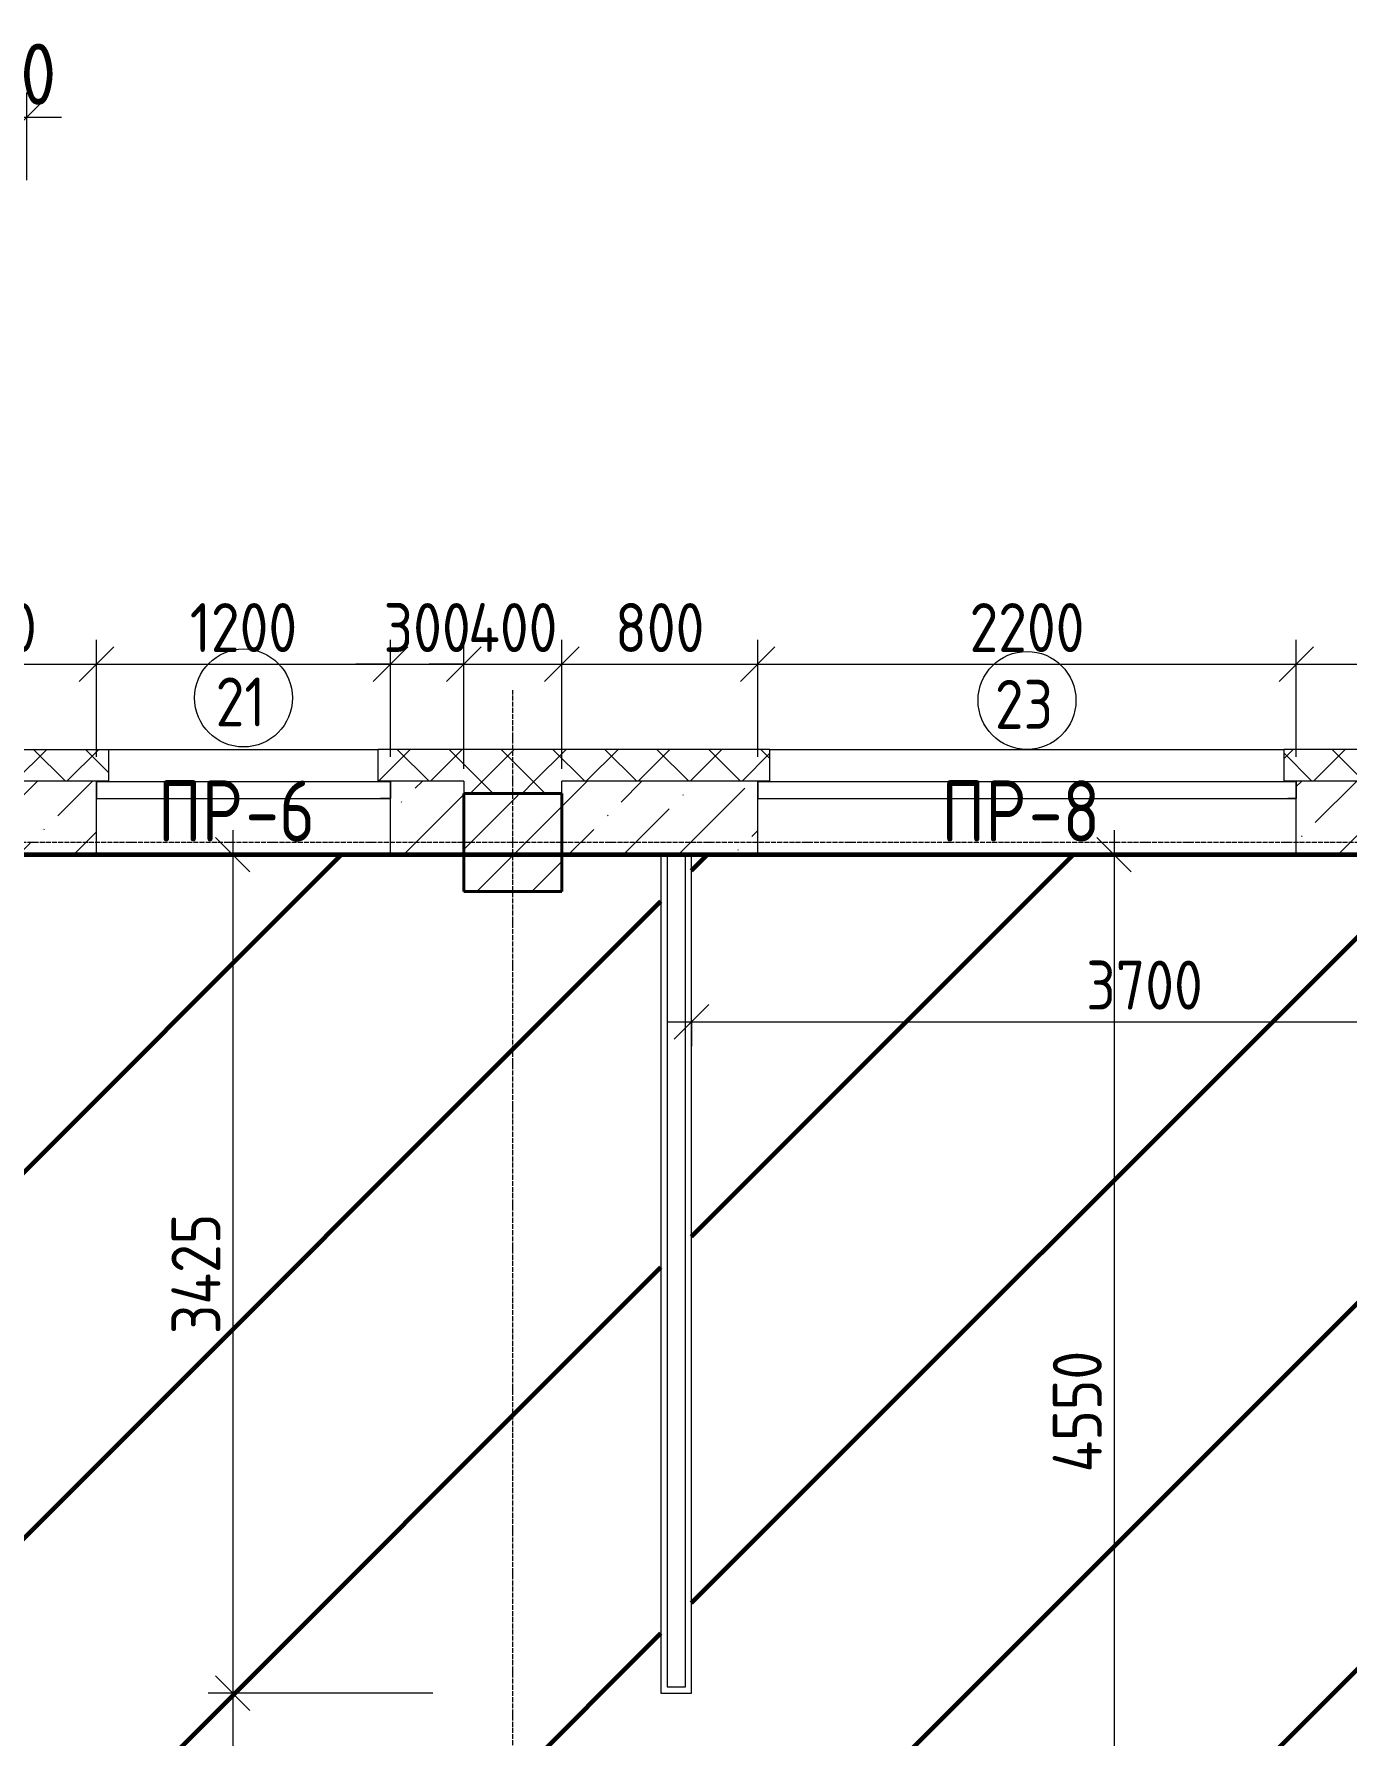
# Model space of a CAD drawing. Header units: millimetres. Extents: x -56773 to 323062, y -262288 to 76460.
# Drawn here: x 54928 to 60291, y -43110 to -36158 of the extents above; entities that cross this region are included whole.
import ezdxf

# ---------------------------------------------------------------- set-up
doc = ezdxf.new("R2010")
doc.units = ezdxf.units.MM
doc.linetypes.add('ADSK_Линия сетки', pattern=[25, 20, -2.5, 0, -2.5])
for name, color, linetype, lineweight in [('1.1)Стяжка керамзит  2 этаж', 5, 'Continuous', 60), ('3.1 Штукатурка внешн стен', 5, 'Continuous', 60), ('_ Окна', 7, 'Continuous', 18), ('Марки', 7, 'Continuous', 20), ('Марки окон', 7, 'Continuous', 20), ('Несущие колонны', 7, 'Continuous', 18), ('Окна', 7, 'Continuous', 9), ('Оси', 7, 'Continuous', 9), ('Размеры', 7, 'Continuous', 9), ('Стены внутренние', 7, 'Continuous', 18), ('Стены наружные', 7, 'Continuous', 18), ('Стены несущие', 7, 'Continuous', 30), ('Стены отделка', 7, 'Continuous', 30), ('Стены штриховка', 7, 'Continuous', 9)]:
    doc.layers.add(name, color=color, linetype=linetype, lineweight=lineweight)
doc.styles.add('GOST Common_2', font='', dxfattribs={"width": 0.9, "height": 250})
doc.styles.add('GOST Common_3', font='', dxfattribs={"width": 0.9, "height": 200})
doc.styles.add('GOST Common_5', font='', dxfattribs={"width": 0.85, "height": 250})
doc.styles.get('GOST Common_2').set_extended_font_data('GOST Common')
doc.styles.get('GOST Common_3').set_extended_font_data('GOST Common')
doc.styles.get('GOST Common_5').set_extended_font_data('GOST Common')
doc.dimstyles.new('ADSK_Основной_2_0', dxfattribs={"dimscale": 304.8, "dimtxt": 201.142999, "dimasz": 0.463911, "dimexe": 0.328084, "dimexo": 0.328084, "dimgap": 0.164042, "dimtad": 1, "dimdec": 3, "dimrnd": 0.001, "dimdsep": 46, "dimtxsty": 'GOST Common_3', "dimblk1": 'OBLIQUE', "dimblk2": 'OBLIQUE', "dimsah": 1, "dimcen": 0.09, "dimdle": 0.328084, "dimazin": 2, "dimtfac": 1, "dimtdec": 4, "dimtix": 1, "dimtmove": 0, "dimatfit": 3, "dimfxl": 1, "dimtvp": 1, "dimtolj": 1, "dimtzin": 0, "dimlwd": 20, "dimlwe": 20, "dimarcsym": 2})
doc.dimstyles.new('ADSK_Основной_2_0_2', dxfattribs={"dimscale": 304.8, "dimtxt": 201.142999, "dimasz": 0.463911, "dimexe": 0.328084, "dimexo": 0.328084, "dimgap": 0.164042, "dimtad": 1, "dimdec": 3, "dimrnd": 0.001, "dimdsep": 46, "dimtxsty": 'GOST Common_3', "dimblk1": 'OBLIQUE', "dimblk2": 'OBLIQUE', "dimsah": 1, "dimcen": 0.09, "dimdle": 0.328084, "dimazin": 2, "dimtfac": 1, "dimtdec": 4, "dimtix": 1, "dimtmove": 0, "dimatfit": 3, "dimfxl": 1, "dimtvp": 1, "dimtolj": 1, "dimtzin": 0, "dimlwd": 20, "dimlwe": 20, "dimarcsym": 2})
doc.dimstyles.new('ADSK_Основной_2_0_3', dxfattribs={"dimscale": 304.8, "dimtxt": 201.142999, "dimasz": 0.463911, "dimexe": 0.328084, "dimexo": 0.328084, "dimgap": 0.164042, "dimtad": 1, "dimdec": 3, "dimrnd": 0.001, "dimdsep": 46, "dimtxsty": 'GOST Common_2', "dimblk1": 'OBLIQUE', "dimblk2": 'OBLIQUE', "dimsah": 1, "dimcen": 0.09, "dimdle": 0.328084, "dimazin": 2, "dimtfac": 1, "dimtdec": 4, "dimtix": 1, "dimtmove": 0, "dimatfit": 3, "dimfxl": 1, "dimtvp": 1, "dimtolj": 1, "dimtzin": 0, "dimlwd": 20, "dimlwe": 20, "dimarcsym": 2})
pattern_1 = [(45, (1283.93, -48864.63), (-106.066, 106.066), []), (135, (1283.93, -48864.63), (-106.066, -106.066), [])]

# ---------------------------------------------------------------- blocks, each defined once
blk = doc.blocks.new('ОКНО L14 _3СТ_RS - ОК-7_2200х2000h_противоударное-3556642-Кладочный план 1-го этажа')
at = {"layer": '_ Окна'}
for p, q in [((-1138.1, 149), (1061.9, 149)), ((-1138.1, 149), (-1138.1, 79)), ((-1138.1, 149), (-1133.1, 149)), ((1061.9, 149), (1056.9, 149)), ((1061.9, 149), (1061.9, 79)), ((-1138.1, 79), (1061.9, 79)), ((-1138.1, 79), (-1103.1, 79)), ((1061.9, 79), (1026.9, 79))]:
    blk.add_line(p, q, dxfattribs=at)
blk = doc.blocks.new('ADSK_КолоннаЖБ_Прямоугольная - 400x400 мм-1807143-Кладочный план 1-го этажа')
at = {"layer": 'Несущие колонны', "lineweight": 40}
for p, q in [((-200, 200), (200, 200)), ((-200, -200), (-200, 200)), ((200, 200), (200, -200)), ((200, -200), (-200, -200))]:
    blk.add_line(p, q, dxfattribs=at)
blk = doc.blocks.new('ОКНО L01 _СТ_RS - ОК-8_1200х2000h_противоударное-3556807-Кладочный план 1-го этажа')
at = {"layer": '_ Окна'}
for p, q in [((-638.1, 149), (561.9, 149)), ((-638.1, 149), (-638.1, 79)), ((-638.1, 149), (-633.1, 149)), ((561.9, 149), (556.9, 149)), ((561.9, 149), (561.9, 79)), ((-638.1, 79), (561.9, 79)), ((-638.1, 79), (-598.1, 79)), ((561.9, 79), (521.9, 79))]:
    blk.add_line(p, q, dxfattribs=at)
blk = doc.blocks.new('_Oblique')
at = {"color": 0, "linetype": 'ByBlock', "lineweight": -2}
blk.add_line((-0.5, -0.5), (0.5, 0.5), dxfattribs=at)
blk = doc.blocks.new('*D4249')
at = {"layer": 'Defpoints', "color": 0, "transparency": 16777216}
for p in [(54323.9, -38632.1), (55183.9, -38732.1), (55183.9, -39210.7)]:
    blk.add_point(p, dxfattribs=at)
at = {"layer": 'Размеры', "color": 0, "lineweight": 20, "transparency": 16777216}
for p, q in [((55183.9, -39110.7), (55183.9, -38632.1)), ((54223.9, -38732.1), (55283.9, -38732.1)), ((54323.9, -38732.1), (54323.9, -38832.1))]:
    blk.add_line(p, q, dxfattribs=at)
at = {"layer": 'Размеры', "color": 0, "lineweight": 20, "transparency": 16777216, "xscale": 141.4, "yscale": 141.4, "zscale": 141.4, "rotation": 180}
blk.add_blockref('_Oblique', (54323.9, -38732.1), dxfattribs=at)
at = {"layer": 'Размеры', "color": 0, "lineweight": 20, "transparency": 16777216, "xscale": 141.4, "yscale": 141.4, "zscale": 141.4}
blk.add_blockref('_Oblique', (55183.9, -38732.1), dxfattribs=at)
at = {"layer": 'Размеры', "color": 0, "lineweight": 9, "transparency": 16777216, "insert": (54753.9, -38582.1), "char_height": 200, "width": 454.106, "attachment_point": 5, "style": 'GOST Common_3'}
blk.add_mtext('\\A1;860', dxfattribs=at)
blk = doc.blocks.new('*D4250')
at = {"layer": 'Defpoints', "color": 0, "transparency": 16777216}
for p in [(56383.9, -38732.1), (55183.9, -39210.7), (56383.9, -39210.7)]:
    blk.add_point(p, dxfattribs=at)
at = {"layer": 'Размеры', "color": 0, "lineweight": 20, "transparency": 16777216}
for p, q in [((55183.9, -39110.7), (55183.9, -38632.1)), ((56383.9, -39110.7), (56383.9, -38632.1)), ((55083.9, -38732.1), (56483.9, -38732.1))]:
    blk.add_line(p, q, dxfattribs=at)
at = {"layer": 'Размеры', "color": 0, "lineweight": 20, "transparency": 16777216, "xscale": 141.4, "yscale": 141.4, "zscale": 141.4, "rotation": 180}
blk.add_blockref('_Oblique', (55183.9, -38732.1), dxfattribs=at)
at = {"layer": 'Размеры', "color": 0, "lineweight": 20, "transparency": 16777216, "xscale": 141.4, "yscale": 141.4, "zscale": 141.4}
blk.add_blockref('_Oblique', (56383.9, -38732.1), dxfattribs=at)
at = {"layer": 'Размеры', "color": 0, "lineweight": 9, "transparency": 16777216, "insert": (55783.9, -38582.1), "char_height": 200, "width": 560.473, "attachment_point": 5, "style": 'GOST Common_3'}
blk.add_mtext('\\A1;1200', dxfattribs=at)
blk = doc.blocks.new('*D4251')
at = {"layer": 'Defpoints', "color": 0, "transparency": 16777216}
for p in [(56683.9, -38732.1), (56383.9, -39210.7), (56683.9, -39259.7)]:
    blk.add_point(p, dxfattribs=at)
at = {"layer": 'Размеры', "color": 0, "lineweight": 20, "transparency": 16777216}
for p, q in [((56383.9, -39110.7), (56383.9, -38632.1)), ((56683.9, -39159.7), (56683.9, -38632.1)), ((56383.9, -38732.1), (56242.5, -38732.1)), ((56383.9, -38732.1), (56683.9, -38732.1)), ((56683.9, -38732.1), (56825.3, -38732.1))]:
    blk.add_line(p, q, dxfattribs=at)
at = {"layer": 'Размеры', "color": 0, "lineweight": 20, "transparency": 16777216, "xscale": 141.4, "yscale": 141.4, "zscale": 141.4}
blk.add_blockref('_Oblique', (56383.9, -38732.1), dxfattribs=at)
at = {"layer": 'Размеры', "color": 0, "lineweight": 20, "transparency": 16777216, "xscale": 141.4, "yscale": 141.4, "zscale": 141.4, "rotation": 180}
blk.add_blockref('_Oblique', (56683.9, -38732.1), dxfattribs=at)
at = {"layer": 'Размеры', "color": 0, "lineweight": 9, "transparency": 16777216, "insert": (56533.9, -38582.1), "char_height": 200, "width": 454.106, "attachment_point": 5, "style": 'GOST Common_3'}
blk.add_mtext('\\A1;300', dxfattribs=at)
blk = doc.blocks.new('*D4252')
at = {"layer": 'Defpoints', "color": 0, "transparency": 16777216}
for p in [(57083.9, -38732.1), (56683.9, -39259.7), (57083.9, -39259.7)]:
    blk.add_point(p, dxfattribs=at)
at = {"layer": 'Размеры', "color": 0, "lineweight": 20, "transparency": 16777216}
for p, q in [((56683.9, -39159.7), (56683.9, -38632.1)), ((57083.9, -39159.7), (57083.9, -38632.1)), ((56683.9, -38732.1), (56542.5, -38732.1)), ((56683.9, -38732.1), (57083.9, -38732.1)), ((57083.9, -38732.1), (57225.3, -38732.1))]:
    blk.add_line(p, q, dxfattribs=at)
at = {"layer": 'Размеры', "color": 0, "lineweight": 20, "transparency": 16777216, "xscale": 141.4, "yscale": 141.4, "zscale": 141.4}
blk.add_blockref('_Oblique', (56683.9, -38732.1), dxfattribs=at)
at = {"layer": 'Размеры', "color": 0, "lineweight": 20, "transparency": 16777216, "xscale": 141.4, "yscale": 141.4, "zscale": 141.4, "rotation": 180}
blk.add_blockref('_Oblique', (57083.9, -38732.1), dxfattribs=at)
at = {"layer": 'Размеры', "color": 0, "lineweight": 9, "transparency": 16777216, "insert": (56883.9, -38582.1), "char_height": 200, "width": 474.561, "attachment_point": 5, "style": 'GOST Common_3'}
blk.add_mtext('\\A1;400', dxfattribs=at)
blk = doc.blocks.new('*D4253')
at = {"layer": 'Defpoints', "color": 0, "transparency": 16777216}
for p in [(57883.9, -38732.1), (57083.9, -39259.7), (57883.9, -39210.7)]:
    blk.add_point(p, dxfattribs=at)
at = {"layer": 'Размеры', "color": 0, "lineweight": 20, "transparency": 16777216}
for p, q in [((57083.9, -39159.7), (57083.9, -38632.1)), ((57883.9, -39110.7), (57883.9, -38632.1)), ((56983.9, -38732.1), (57983.9, -38732.1))]:
    blk.add_line(p, q, dxfattribs=at)
at = {"layer": 'Размеры', "color": 0, "lineweight": 20, "transparency": 16777216, "xscale": 141.4, "yscale": 141.4, "zscale": 141.4, "rotation": 180}
blk.add_blockref('_Oblique', (57083.9, -38732.1), dxfattribs=at)
at = {"layer": 'Размеры', "color": 0, "lineweight": 20, "transparency": 16777216, "xscale": 141.4, "yscale": 141.4, "zscale": 141.4}
blk.add_blockref('_Oblique', (57883.9, -38732.1), dxfattribs=at)
at = {"layer": 'Размеры', "color": 0, "lineweight": 9, "transparency": 16777216, "insert": (57483.9, -38582.1), "char_height": 200, "width": 454.106, "attachment_point": 5, "style": 'GOST Common_3'}
blk.add_mtext('\\A1;800', dxfattribs=at)
blk = doc.blocks.new('*D4254')
at = {"layer": 'Defpoints', "color": 0, "transparency": 16777216}
for p in [(60083.9, -38732.1), (57883.9, -39210.7), (60083.9, -39210.7)]:
    blk.add_point(p, dxfattribs=at)
at = {"layer": 'Размеры', "color": 0, "lineweight": 20, "transparency": 16777216}
for p, q in [((57883.9, -39110.7), (57883.9, -38632.1)), ((60083.9, -39110.7), (60083.9, -38632.1)), ((57783.9, -38732.1), (60183.9, -38732.1))]:
    blk.add_line(p, q, dxfattribs=at)
at = {"layer": 'Размеры', "color": 0, "lineweight": 20, "transparency": 16777216, "xscale": 141.4, "yscale": 141.4, "zscale": 141.4, "rotation": 180}
blk.add_blockref('_Oblique', (57883.9, -38732.1), dxfattribs=at)
at = {"layer": 'Размеры', "color": 0, "lineweight": 20, "transparency": 16777216, "xscale": 141.4, "yscale": 141.4, "zscale": 141.4}
blk.add_blockref('_Oblique', (60083.9, -38732.1), dxfattribs=at)
at = {"layer": 'Размеры', "color": 0, "lineweight": 9, "transparency": 16777216, "insert": (58983.9, -38582.1), "char_height": 200, "width": 605.475, "attachment_point": 5, "style": 'GOST Common_3'}
blk.add_mtext('\\A1;2200', dxfattribs=at)
blk = doc.blocks.new('*D4255')
at = {"layer": 'Defpoints', "color": 0, "transparency": 16777216}
for p in [(62683.9, -38732.1), (60083.9, -39210.7), (62683.9, -39259.7)]:
    blk.add_point(p, dxfattribs=at)
at = {"layer": 'Размеры', "color": 0, "lineweight": 20, "transparency": 16777216}
for p, q in [((60083.9, -39110.7), (60083.9, -38632.1)), ((62683.9, -39159.7), (62683.9, -38632.1)), ((59983.9, -38732.1), (62783.9, -38732.1))]:
    blk.add_line(p, q, dxfattribs=at)
at = {"layer": 'Размеры', "color": 0, "lineweight": 20, "transparency": 16777216, "xscale": 141.4, "yscale": 141.4, "zscale": 141.4, "rotation": 180}
blk.add_blockref('_Oblique', (60083.9, -38732.1), dxfattribs=at)
at = {"layer": 'Размеры', "color": 0, "lineweight": 20, "transparency": 16777216, "xscale": 141.4, "yscale": 141.4, "zscale": 141.4}
blk.add_blockref('_Oblique', (62683.9, -38732.1), dxfattribs=at)
at = {"layer": 'Размеры', "color": 0, "lineweight": 9, "transparency": 16777216, "insert": (61383.9, -38582.1), "char_height": 200, "width": 605.475, "attachment_point": 5, "style": 'GOST Common_3'}
blk.add_mtext('\\A1;2600', dxfattribs=at)
blk = doc.blocks.new('*D3875')
at = {"layer": 'Defpoints', "color": 0, "transparency": 16777216}
for p in [(57613.9, -40092.6), (61313.9, -40092.6), (61313.9, -40192.6)]:
    blk.add_point(p, dxfattribs=at)
at = {"layer": 'Размеры', "color": 0, "lineweight": 20, "transparency": 16777216}
for p, q in [((57513.9, -40192.6), (61413.9, -40192.6)), ((57613.9, -40192.6), (57613.9, -40292.6)), ((61313.9, -40192.6), (61313.9, -40292.6))]:
    blk.add_line(p, q, dxfattribs=at)
at = {"layer": 'Размеры', "color": 0, "lineweight": 20, "transparency": 16777216, "xscale": 141.4, "yscale": 141.4, "zscale": 141.4, "rotation": 180}
blk.add_blockref('_Oblique', (57613.9, -40192.6), dxfattribs=at)
at = {"layer": 'Размеры', "color": 0, "lineweight": 20, "transparency": 16777216, "xscale": 141.4, "yscale": 141.4, "zscale": 141.4}
blk.add_blockref('_Oblique', (61313.9, -40192.6), dxfattribs=at)
at = {"layer": 'Размеры', "color": 0, "lineweight": 9, "transparency": 16777216, "insert": (59463.9, -40042.6), "char_height": 200, "width": 605.475, "attachment_point": 5, "style": 'GOST Common_3'}
blk.add_mtext('\\A1;3700', dxfattribs=at)
blk = doc.blocks.new('*D3876')
at = {"layer": 'Defpoints', "color": 0, "transparency": 16777216}
for p in [(59439.3, -39509.7), (59339.3, -44059.7), (59513.9, -44059.7)]:
    blk.add_point(p, dxfattribs=at)
at = {"layer": 'Размеры', "color": 0, "lineweight": 20, "transparency": 16777216}
for p, q in [((59339.3, -39409.7), (59339.3, -44159.7)), ((59339.3, -39509.7), (59239.3, -39509.7)), ((59413.9, -44059.7), (59239.3, -44059.7))]:
    blk.add_line(p, q, dxfattribs=at)
at = {"layer": 'Размеры', "color": 0, "lineweight": 20, "transparency": 16777216, "xscale": 141.4, "yscale": 141.4, "zscale": 141.4}
for p, rotation in [((59339.3, -39509.7), 90), ((59339.3, -44059.7), 270)]:
    blk.add_blockref('_Oblique', p, dxfattribs=dict(at, rotation=rotation))
at = {"layer": 'Размеры', "color": 0, "lineweight": 9, "transparency": 16777216, "insert": (59189.3, -41784.7), "char_height": 200, "width": 625.93, "attachment_point": 5, "rotation": 90, "style": 'GOST Common_3'}
blk.add_mtext('\\A1;4550', dxfattribs=at)
blk = doc.blocks.new('*D3880')
at = {"layer": 'Defpoints', "color": 0, "transparency": 16777216}
for p in [(55839.6, -39509.7), (55739.7, -42934.7), (56657, -42934.7)]:
    blk.add_point(p, dxfattribs=at)
at = {"layer": 'Размеры', "color": 0, "lineweight": 20, "transparency": 16777216}
for p, q in [((55739.7, -39409.7), (55739.7, -43034.7)), ((55739.6, -39509.7), (55639.7, -39509.7)), ((56557, -42934.7), (55639.7, -42934.7))]:
    blk.add_line(p, q, dxfattribs=at)
at = {"layer": 'Размеры', "color": 0, "lineweight": 20, "transparency": 16777216, "xscale": 141.4, "yscale": 141.4, "zscale": 141.4}
for p, rotation in [((55739.7, -39509.7), 90), ((55739.7, -42934.7), 270)]:
    blk.add_blockref('_Oblique', p, dxfattribs=dict(at, rotation=rotation))
at = {"layer": 'Размеры', "color": 0, "lineweight": 9, "transparency": 16777216, "insert": (55589.7, -41222.2), "char_height": 200, "width": 625.93, "attachment_point": 5, "rotation": 90, "style": 'GOST Common_3'}
blk.add_mtext('\\A1;3425', dxfattribs=at)
blk = doc.blocks.new('*D3881')
at = {"layer": 'Defpoints', "color": 0, "transparency": 16777216}
for p in [(56657, -42934.7), (55739.7, -44034.7), (56657, -44034.7)]:
    blk.add_point(p, dxfattribs=at)
at = {"layer": 'Размеры', "color": 0, "lineweight": 20, "transparency": 16777216}
for p, q in [((55739.7, -42834.7), (55739.7, -44134.7)), ((56557, -42934.7), (55639.7, -42934.7)), ((56557, -44034.7), (55639.7, -44034.7))]:
    blk.add_line(p, q, dxfattribs=at)
at = {"layer": 'Размеры', "color": 0, "lineweight": 20, "transparency": 16777216, "xscale": 141.4, "yscale": 141.4, "zscale": 141.4}
for p, rotation in [((55739.7, -42934.7), 90), ((55739.7, -44034.7), 270)]:
    blk.add_blockref('_Oblique', p, dxfattribs=dict(at, rotation=rotation))
at = {"layer": 'Размеры', "color": 0, "lineweight": 9, "transparency": 16777216, "insert": (55589.7, -43484.7), "char_height": 200, "width": 515.472, "attachment_point": 5, "rotation": 90, "style": 'GOST Common_3'}
blk.add_mtext('\\A1;1100', dxfattribs=at)
blk = doc.blocks.new('*D3902')
at = {"layer": 'Defpoints', "color": 0, "transparency": 16777216}
for p in [(54898.9, -36496.7), (54698.9, -36854.7), (54898.9, -36854.7)]:
    blk.add_point(p, dxfattribs=at)
at = {"layer": 'Размеры', "color": 0, "lineweight": 20, "transparency": 16777216}
for p, q in [((54698.9, -36754.7), (54698.9, -36396.7)), ((54898.9, -36754.7), (54898.9, -36396.7)), ((54698.9, -36496.7), (54557.5, -36496.7)), ((54698.9, -36496.7), (54898.9, -36496.7)), ((54898.9, -36496.7), (55040.3, -36496.7))]:
    blk.add_line(p, q, dxfattribs=at)
at = {"layer": 'Размеры', "color": 0, "lineweight": 20, "transparency": 16777216, "xscale": 141.4, "yscale": 141.4, "zscale": 141.4}
blk.add_blockref('_Oblique', (54698.9, -36496.7), dxfattribs=at)
at = {"layer": 'Размеры', "color": 0, "lineweight": 20, "transparency": 16777216, "xscale": 141.4, "yscale": 141.4, "zscale": 141.4, "rotation": 180}
blk.add_blockref('_Oblique', (54898.9, -36496.7), dxfattribs=at)
at = {"layer": 'Размеры', "color": 0, "lineweight": 9, "transparency": 16777216, "insert": (54798.9, -36321.7), "char_height": 250, "width": 454.106, "attachment_point": 5, "style": 'GOST Common_2'}
blk.add_mtext('\\A1;200', dxfattribs=at)
blk = doc.blocks.new('М_окна1 - Маркировка типоразмера-1510237-Кладочный план 1-го этажа')
at = {"layer": 'Марки окон'}
blk.add_circle((0, 0), 2, dxfattribs=at)

msp = doc.modelspace()

# ---------------------------------------------------------------- hatches: boundary and pattern name
at = {"layer": '1.1)Стяжка керамзит  2 этаж', "transparency": 33554687}
h = msp.add_hatch(dxfattribs=at)
h.set_pattern_fill('ANSI31', color=5, scale=333)
h.paths.add_polyline_path([(61313.9343, -39509.6624), (60083.9343, -39509.6624), (57883.9343, -39509.6624), (57613.9343, -39509.6624), (57613.9343, -42934.6624), (57488.9343, -42934.6624), (57488.9343, -39509.6624), (57083.9343, -39509.6624), (57083.9343, -39659.6624), (56683.9343, -39659.6624), (56683.9343, -39509.6624), (56383.9343, -39509.6624), (55183.9343, -39509.6624), (54688.9343, -39509.6624), (54688.9343, -42934.6624), (54563.9343, -42934.6624), (54563.9343, -41884.6624), (54323.9343, -41884.6624), (54323.9343, -41759.6624), (54563.9343, -41759.6624), (54563.9343, -39509.6624), (54323.9343, -39509.6624), (54323.9343, -39260.0253), (53173.9343, -39260.0253), (53173.9343, -39509.6624), (52763.9343, -39509.6624), (52763.9343, -40559.6624), (50983.9343, -40559.6624), (50983.9343, -41759.6624), (53173.9343, -41759.6624), (53173.9343, -41784.6624), (53173.9343, -41884.6624), (50983.9343, -41884.6624), (50983.9343, -43859.6624), (50858.9343, -43859.6624), (50858.9343, -42359.6624), (50608.9343, -42359.6624), (50608.9343, -45184.6624), (50858.9343, -45184.6624), (50858.9343, -44959.6624), (50983.9343, -44959.6624), (50983.9343, -45184.6624), (51558.9343, -45184.6624), (51558.9343, -46034.6624), (51691.5932, -46034.6624), (51691.5932, -46134.6624), (54563.9343, -46134.6624), (54563.9343, -44034.6624), (54688.9343, -44034.6624), (54688.9343, -46134.6624), (56108.9343, -46134.6624), (56108.9343, -45184.6624), (57488.9343, -45184.6624), (57488.9343, -44034.6624), (57613.9343, -44034.6624), (57613.9343, -46134.6624), (58213.9343, -46134.6624), (58213.9343, -46259.6624), (61513.9343, -46259.6624), (61513.9343, -46134.6624), (62833.9343, -46134.6624), (62833.9343, -45909.6624), (62283.9343, -45909.6624), (62283.9343, -45659.6624), (61313.9343, -45659.6624), (61313.9343, -44259.6624), (61038.9343, -44259.6624), (61038.9343, -44059.6624), (61313.9343, -44059.6624)])
h.paths.add_polyline_path([(59338.9343, -46159.6624), (59488.9343, -46159.6624), (59488.9343, -46234.6624), (59338.9343, -46234.6624)], flags=16)
h.paths.add_polyline_path([(62833.9343, -48459.6624), (62833.9343, -46859.6624), (62833.9343, -46259.6624), (51691.5932, -46259.6624), (51691.5932, -55809.6624), (53283.9343, -55809.6624), (54483.9343, -55809.6624), (56083.9343, -55809.6624), (56683.9343, -55809.6624), (56683.9343, -55659.6624), (57083.9343, -55659.6624), (57083.9343, -55809.6624), (57683.9343, -55809.6624), (60083.9343, -55809.6624), (60388.9343, -55809.6624), (60388.9343, -55759.6624), (60388.9343, -54684.6624), (60388.9343, -54634.6624), (60488.9343, -54634.6624), (60488.9343, -54684.6624), (60488.9343, -55759.6624), (60488.9343, -55809.6624), (62683.9343, -55809.6624), (62683.9343, -55659.6624), (63038.9343, -55659.6624), (63038.9343, -55359.6624), (63038.9343, -54684.6624), (63038.9343, -54634.6624), (63083.9343, -54634.6624), (63083.9343, -53384.6624), (63038.9343, -53384.6624), (63038.9343, -53334.6624), (63038.9343, -52584.6624), (63038.9343, -52534.6624), (63083.9343, -52534.6624), (63083.9343, -51084.6624), (63038.9343, -51084.6624), (63038.9343, -51034.6624), (63038.9343, -50909.6624), (63038.9343, -50709.6624), (62988.9343, -50709.6624), (62197.2677, -50709.6624), (62147.2677, -50709.6624), (61330.601, -50709.6624), (61280.601, -50709.6624), (60488.9343, -50709.6624), (60488.9343, -51034.6624), (60488.9343, -51084.6624), (60388.9343, -51084.6624), (60388.9343, -51034.6624), (60388.9343, -50709.6624), (60388.9343, -50609.6624), (60488.9343, -50609.6624), (61280.601, -50609.6624), (61330.601, -50609.6624), (62147.2677, -50609.6624), (62197.2677, -50609.6624), (62833.9343, -50609.6624), (62833.9343, -50059.6624), (62683.9343, -50059.6624), (62683.9343, -49659.6624), (62833.9343, -49659.6624)])
h.paths.add_polyline_path([(56108.9343, -49384.6624), (57858.9343, -49384.6624), (57858.9343, -50134.6624), (56108.9343, -50134.6624)], flags=16)
h.paths.add_polyline_path([(56133.9343, -49409.6624), (57833.9343, -49409.6624), (57833.9343, -50109.6624), (56133.9343, -50109.6624)], flags=0)
h.paths.add_polyline_path([(56183.9343, -49459.6624), (57008.9343, -49459.6624), (57008.9343, -49659.6624), (57058.9343, -49659.6624), (57058.9343, -49459.6624), (57083.9343, -49459.6624), (57783.9343, -49459.6624), (57783.9343, -50059.6624), (56183.9343, -50059.6624)], flags=0)
h.paths.add_polyline_path([(56683.9343, -49659.6624), (57083.9343, -49659.6624), (57083.9343, -50059.6624), (56683.9343, -50059.6624)], flags=0)
h.paths.add_polyline_path([(60388.9343, -52534.6624), (60488.9343, -52534.6624), (60488.9343, -52584.6624), (60488.9343, -53334.6624), (60488.9343, -53384.6624), (60388.9343, -53384.6624), (60388.9343, -53334.6624), (60388.9343, -52584.6624)], flags=16)
h.paths.add_polyline_path([(60451.4343, -52584.6624), (60451.4343, -53334.6624), (60426.4343, -53334.6624), (60426.4343, -52584.6624)], flags=0)
h.paths.add_polyline_path([(62978.3843, -53059.6624), (62992.3843, -53059.6624), (62992.3843, -53709.6624), (62978.3843, -53709.6624)], flags=16)
h.paths.add_polyline_path([(62978.3843, -54309.6624), (62992.3843, -54309.6624), (62992.3843, -54959.6624), (62978.3843, -54959.6624)], flags=16)
h.paths.add_polyline_path([(51558.9343, -51734.6624), (51233.9343, -51734.6624), (51233.9343, -51709.6624), (51233.9343, -51609.6624), (51558.9343, -51609.6624), (51558.9343, -51384.6624), (51691.5932, -51384.6624), (51691.5932, -50484.6624), (51558.9343, -50484.6624), (51558.9343, -50134.6624), (46883.9343, -50134.6624), (46883.9343, -55659.6624), (47283.9343, -55659.6624), (47283.9343, -55809.6624), (48183.9343, -55809.6624), (49783.9343, -55809.6624), (50683.9343, -55809.6624), (50683.9343, -55659.6624), (51083.9343, -55659.6624), (51083.9343, -55809.6624), (51558.9343, -55809.6624)])
at = {"layer": 'Несущие колонны', "lineweight": 9}
h = msp.add_hatch(dxfattribs=at)
h.set_pattern_fill('FP_3', color=256, style=0, pattern_type=2)
h.set_pattern_definition([(45, (1283.93, -48864.63), (-224.5064, 224.5064), []), (45, (1508.44, -48864.63), (-224.5064, 224.5064), [396.875, -79.375, 3.353, -76.022])])
h.paths.add_polyline_path([(56683.9343, -39659.6624), (57083.9343, -39659.6624), (57083.9343, -39259.6624), (56683.9343, -39259.6624)])
at = {"layer": 'Стены внутренние', "lineweight": 9}
h = msp.add_hatch(dxfattribs=at)
h.set_pattern_fill('FP_1', color=256, style=0, pattern_type=2)
h.set_pattern_definition([(45, (1283.93, -48864.63), (84.18955, 308.69595), [396.875, -79.375, 3.353, -76.022])])
h.paths.add_polyline_path([(50883.9343, -39509.6624), (51023.9343, -39509.6624), (51023.9343, -39209.6624), (50883.9343, -39209.6624)])
h.paths.add_polyline_path([(55183.9343, -39509.6624), (55183.9343, -39210.6624), (54323.9343, -39209.6624), (54323.9343, -39509.6624), (54688.9343, -39509.6624)])
h.paths.add_polyline_path([(62683.9343, -39509.6624), (62683.9343, -39209.6624), (60083.9343, -39210.6624), (60083.9343, -39509.6624), (61433.9343, -39509.6624)])
h.paths.add_polyline_path([(52493.9343, -39509.6624), (53173.9343, -39509.6624), (53173.9343, -39209.6624), (52403.9343, -39209.6624), (52403.9343, -39509.6624), (52463.9343, -39509.6624)])
h.paths.add_polyline_path([(57883.9343, -39509.6624), (57883.9343, -39210.6624), (57083.9343, -39209.6624), (57083.9343, -39509.6624), (57613.9343, -39509.6624)])
h.paths.add_polyline_path([(56683.9343, -39509.6624), (56683.9343, -39209.6624), (56383.9343, -39210.6624), (56383.9343, -39509.6624)])
at = {"layer": 'Стены наружные', "lineweight": 9}
h = msp.add_hatch(dxfattribs=at)
h.set_pattern_fill('FP_4', color=256, style=0, pattern_type=2)
h.set_pattern_definition(pattern_1)
h.paths.add_polyline_path([(55233.9343, -39209.6624), (55233.9343, -39079.6624), (54323.9343, -39079.6624), (54323.9343, -39209.6624)])
h.paths.add_polyline_path([(52403.9343, -39209.6624), (53173.9343, -39209.6624), (53173.9343, -39079.6624), (52403.9343, -39079.6624)])
h.paths.add_polyline_path([(62683.9343, -39209.6624), (62683.9343, -39079.6624), (60033.9343, -39079.6624), (60033.9343, -39209.6624), (61329.6592, -39209.6624)])
h.paths.add_polyline_path([(51022.3524, -39209.6624), (51023.9343, -39209.6624), (51023.9343, -39079.6624), (50883.9343, -39079.6624), (50883.9343, -39209.6624)])
h.paths.add_polyline_path([(56683.9343, -39209.6624), (57933.9343, -39209.6624), (57933.9343, -39079.6624), (56333.9343, -39079.6624), (56333.9343, -39209.6624)])
h = msp.add_hatch(dxfattribs=at)
h.set_pattern_fill('FP_4', color=256, style=0, pattern_type=2)
h.set_pattern_definition(pattern_1)
h.paths.add_polyline_path([(56683.9343, -39259.6624), (57083.9343, -39259.6624), (57083.9343, -39209.6624), (56683.9343, -39209.6624)])

# ---------------------------------------------------------------- linework, layer by layer
at = {"layer": '3.1 Штукатурка внешн стен'}
msp.add_lwpolyline([(50983.9343, -40559.6624), (52763.9343, -40559.6624), (52763.9343, -39509.6624), (54563.9343, -39509.6624), (62883.9343, -39509.6624)], dxfattribs=at)
at = {"layer": 'Несущие колонны', "lineweight": 9}
for p, q in [((57083.9343, -39259.6624), (56683.9343, -39259.6624)), ((56683.9343, -39259.6624), (56683.9343, -39659.6624)), ((57083.9343, -39659.6624), (57083.9343, -39259.6624)), ((56683.9343, -39659.6624), (57083.9343, -39659.6624))]:
    msp.add_line(p, q, dxfattribs=at)
at = {"layer": 'Оси', "linetype": 'ADSK_Линия сетки', "lineweight": 5}
for p, q in [((56883.9343, -59838.5137), (56883.9343, -38837.1863)), ((63681.4538, -39459.6624), (-23956.1623, -39459.6624))]:
    msp.add_line(p, q, dxfattribs=at)
at = {"layer": 'Стены внутренние', "lineweight": 5}
for p, q in [((56383.9343, -39509.6624), (55183.9343, -39509.6624)), ((60083.9343, -39509.6624), (57883.9343, -39509.6624))]:
    msp.add_line(p, q, dxfattribs=at)
at = {"layer": 'Стены наружные', "lineweight": 9}
for p, q in [((55233.9343, -39079.6624), (56333.9343, -39079.6624)), ((57933.9343, -39079.6624), (60033.9343, -39079.6624))]:
    msp.add_line(p, q, dxfattribs=at)
at = {"layer": 'Стены несущие', "lineweight": 9}
for p, q in [((55183.9343, -39210.6624), (55233.9343, -39210.6624)), ((55183.9343, -39509.6624), (55183.9343, -39210.6624)), ((55233.9343, -39209.6624), (55233.9343, -39210.6624)), ((56333.9343, -39209.6624), (56333.9343, -39210.6624)), ((56333.9343, -39210.6624), (56383.9343, -39210.6624)), ((56383.9343, -39509.6624), (56383.9343, -39210.6624)), ((56683.9343, -39509.6624), (56683.9343, -39259.6624)), ((57083.9343, -39509.6624), (57083.9343, -39259.6624)), ((57883.9343, -39210.6624), (57933.9343, -39210.6624)), ((57883.9343, -39509.6624), (57883.9343, -39210.6624)), ((57933.9343, -39209.6624), (57933.9343, -39210.6624)), ((60033.9343, -39209.6624), (60033.9343, -39210.6624)), ((60033.9343, -39210.6624), (60083.9343, -39210.6624)), ((60083.9343, -39509.6624), (60083.9343, -39210.6624)), ((54688.9343, -39509.6624), (55183.9343, -39509.6624)), ((56683.9343, -39509.6624), (56383.9343, -39509.6624)), ((57083.9343, -39509.6624), (57488.9343, -39509.6624)), ((57488.9343, -39509.6624), (57488.9343, -42934.6624)), ((57613.9343, -39509.6624), (57883.9343, -39509.6624)), ((57613.9343, -42934.6624), (57613.9343, -39509.6624)), ((61313.9343, -39509.6624), (60083.9343, -39509.6624)), ((57488.9343, -42934.6624), (57613.9343, -42934.6624))]:
    msp.add_line(p, q, dxfattribs=at)
at = {"layer": 'Стены отделка', "lineweight": 18}
for p, q in [((54323.9343, -39079.6624), (55233.9343, -39079.6624)), ((55233.9343, -39209.6624), (55233.9343, -39079.6624)), ((57933.9343, -39079.6624), (56333.9343, -39079.6624)), ((56333.9343, -39209.6624), (56333.9343, -39079.6624)), ((57933.9343, -39209.6624), (57933.9343, -39079.6624)), ((63263.9343, -39079.6624), (60033.9343, -39079.6624)), ((60033.9343, -39209.6624), (60033.9343, -39079.6624)), ((56683.9343, -39209.6624), (56683.9343, -39259.6624)), ((56683.9343, -39259.6624), (57083.9343, -39259.6624)), ((57083.9343, -39259.6624), (57083.9343, -39209.6624))]:
    msp.add_line(p, q, dxfattribs=at)
at = {"layer": 'Стены штриховка', "lineweight": 9}
for p, q in [((55233.9343, -39209.6624), (54323.9343, -39209.6624)), ((56683.9343, -39209.6624), (56333.9343, -39209.6624)), ((57933.9343, -39209.6624), (57083.9343, -39209.6624)), ((62683.9343, -39209.6624), (60033.9343, -39209.6624)), ((57613.9343, -39509.6624), (57488.9343, -39509.6624)), ((57513.9343, -39509.6624), (57513.9343, -42909.6624)), ((57588.9343, -42909.6624), (57588.9343, -39509.6624)), ((57513.9343, -42909.6624), (57588.9343, -42909.6624))]:
    msp.add_line(p, q, dxfattribs=at)

# ---------------------------------------------------------------- block references
at = {"layer": 'Марки окон', "xscale": 99.99999999999993, "yscale": 99.99999999999993, "zscale": 99.99999999999993}
for p in [(55783.9343, -38869.6624), (58983.9343, -38879.6624)]:
    msp.add_blockref('М_окна1 - Маркировка типоразмера-1510237-Кладочный план 1-го этажа', p, dxfattribs=at)
at = {"layer": 'Несущие колонны', "lineweight": 40, "rotation": 89.9999999999999}
msp.add_blockref('ADSK_КолоннаЖБ_Прямоугольная - 400x400 мм-1807143-Кладочный план 1-го этажа', (56883.9343, -39459.6624), dxfattribs=at)
at = {"layer": 'Окна'}
for name, p in [('ОКНО L01 _СТ_RS - ОК-8_1200х2000h_противоударное-3556807-Кладочный план 1-го этажа', (55822.0343, -39359.6624)), ('ОКНО L14 _3СТ_RS - ОК-7_2200х2000h_противоударное-3556642-Кладочный план 1-го этажа', (59022.0343, -39359.6624))]:
    msp.add_blockref(name, p, dxfattribs=at)

# ---------------------------------------------------------------- texts
at = {"layer": 'Марки', "lineweight": 9, "char_height": 250, "attachment_point": 1, "style": 'GOST Common_5'}
for s, insert, width in [('ПР', (55434.0035, -39206.6813), 432.91125), ('-6', (55791.191, -39206.6813), 389.620125), ('ПР', (58634.0035, -39206.6813), 432.91125), ('-8', (58991.191, -39206.6813), 389.620125)]:
    msp.add_mtext(s, dxfattribs=dict(at, insert=insert, width=width))
at = {"layer": 'Марки окон', "lineweight": 5, "char_height": 200, "attachment_point": 1, "style": 'GOST Common_2'}
for s, insert, width in [('21', (55670.0769, -38785.8771), 266.961937), ('23', (58852.5269, -38795.8771), 310.253062)]:
    msp.add_mtext(s, dxfattribs=dict(at, insert=insert, width=width))

# ---------------------------------------------------------------- dimensions: what is measured, and where the dimension line sits
at = {"layer": 'Размеры', "lineweight": 9}
for base, p1, p2, dimstyle, override, picture, middle in [((54898.9343, -36496.7378), (54698.9343, -36854.6624), (54898.9343, -36854.6624), 'ADSK_Основной_2_0_3', {"dimpost": '<>', "dimfxl": 200}, '*D3902', (54798.9343, -36321.7378)), ((55183.9343, -38732.0831), (54323.9343, -38632.0982), (55183.9343, -39210.6624), 'ADSK_Основной_2_0', {"dimpost": '<>', "dimfxl": 1036.50205}, '*D4249', (54753.9343, -38582.0831)), ((56383.9343, -38732.0831), (55183.9343, -39210.6624), (56383.9343, -39210.6624), 'ADSK_Основной_2_0', {"dimpost": '<>', "dimfxl": 1200}, '*D4250', (55783.9343, -38582.0831)), ((56683.9343, -38732.0831), (56383.9343, -39210.6624), (56683.9343, -39259.6624), 'ADSK_Основной_2_0', {"dimpost": '<>', "dimfxl": 303.975328}, '*D4251', (56533.9343, -38582.0831)), ((57083.9343, -38732.0831), (56683.9343, -39259.6624), (57083.9343, -39259.6624), 'ADSK_Основной_2_0', {"dimpost": '<>', "dimfxl": 400}, '*D4252', (56883.9343, -38582.0831)), ((57883.9343, -38732.0831), (57083.9343, -39259.6624), (57883.9343, -39210.6624), 'ADSK_Основной_2_0', {"dimpost": '<>', "dimfxl": 801.49922}, '*D4253', (57483.9343, -38582.0831)), ((60083.9343, -38732.0831), (57883.9343, -39210.6624), (60083.9343, -39210.6624), 'ADSK_Основной_2_0', {"dimpost": '<>', "dimfxl": 2200}, '*D4254', (58983.9343, -38582.0831)), ((62683.9343, -38732.0831), (60083.9343, -39210.6624), (62683.9343, -39259.6624), 'ADSK_Основной_2_0', {"dimpost": '<>', "dimfxl": 2600.46169}, '*D4255', (61383.9343, -38582.0831)), ((61313.9343, -40192.6214), (57613.9343, -40092.6365), (61313.9343, -40092.6365), 'ADSK_Основной_2_0_2', {"dimpost": '<>', "dimfxl": 3700}, '*D3875', (59463.9343, -40042.6214))]:
    dim = msp.add_linear_dim(base=base, p1=p1, p2=p2, dimstyle=dimstyle, override=override, dxfattribs=at)
    dim.commit()
    dim.dimension.update_dxf_attribs({"geometry": picture, "text_midpoint": middle})
for base, p1, p2, override, picture, middle in [((55739.6551, -42934.6624), (55839.64, -39509.6624), (56656.9607, -42934.6624), {"dimpost": '<>', "dimfxl": 3521.169999}, '*D3880', (55589.6551, -41222.1624)), ((59339.3489, -44059.6624), (59439.3338, -39509.6624), (59513.9343, -44059.6624), {"dimpost": '<>', "dimfxl": 4550.611524}, '*D3876', (59189.3489, -41784.6624)), ((55739.6551, -44034.6624), (56656.9607, -42934.6624), (56656.9607, -44034.6624), {"dimpost": '<>', "dimfxl": 1100}, '*D3881', (55589.6551, -43484.6624))]:
    dim = msp.add_linear_dim(base=base, p1=p1, p2=p2, angle=90, dimstyle='ADSK_Основной_2_0_2', override=override, dxfattribs=at)
    dim.commit()
    dim.dimension.update_dxf_attribs({"geometry": picture, "text_midpoint": middle})

doc.saveas('drawing.dxf')
